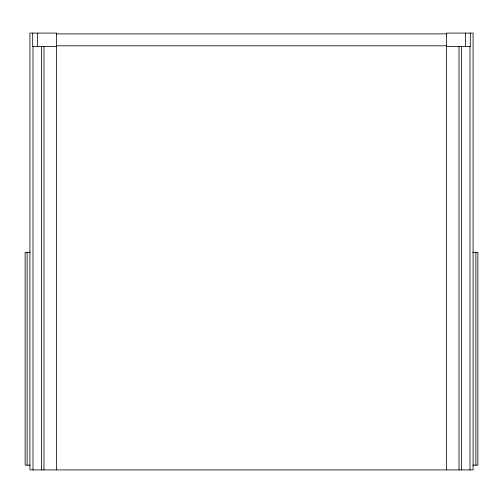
<?xml version="1.0" encoding="UTF-8"?>
<svg xmlns="http://www.w3.org/2000/svg" width="503" height="503" viewBox="0 0 503 503"><rect width="100%" height="100%" fill="white"/><g stroke="black" fill="none" stroke-linecap="round" stroke-linejoin="round"><path stroke-width="0.75" d="M56.518 33.883L446.482 33.883M56.518 45.798L446.482 45.798M56.518 46.597L32.695 46.597L32.695 33.091M446.482 46.597L470.305 46.597L470.305 33.091M30.224 252.292L25.15 252.292L25.15 465.143L30.224 465.143M472.776 252.292L477.85 252.292L477.85 465.143L472.776 465.143M475.863 252.292L475.863 465.143M469.997 46.446L469.997 469.909M465.539 33.091L465.539 46.597M461.572 46.597L461.572 469.909M459.032 46.446L459.032 469.909M446.482 469.909L446.482 33.091L473.084 33.091L473.084 469.909L29.916 469.909L29.916 33.091L56.518 33.091L56.518 469.909M43.968 46.446L43.968 469.909M41.428 46.597L41.428 469.909M37.461 33.091L37.461 46.597M33.003 46.446L33.003 469.909M27.137 252.292L27.137 465.143"/></g></svg>
